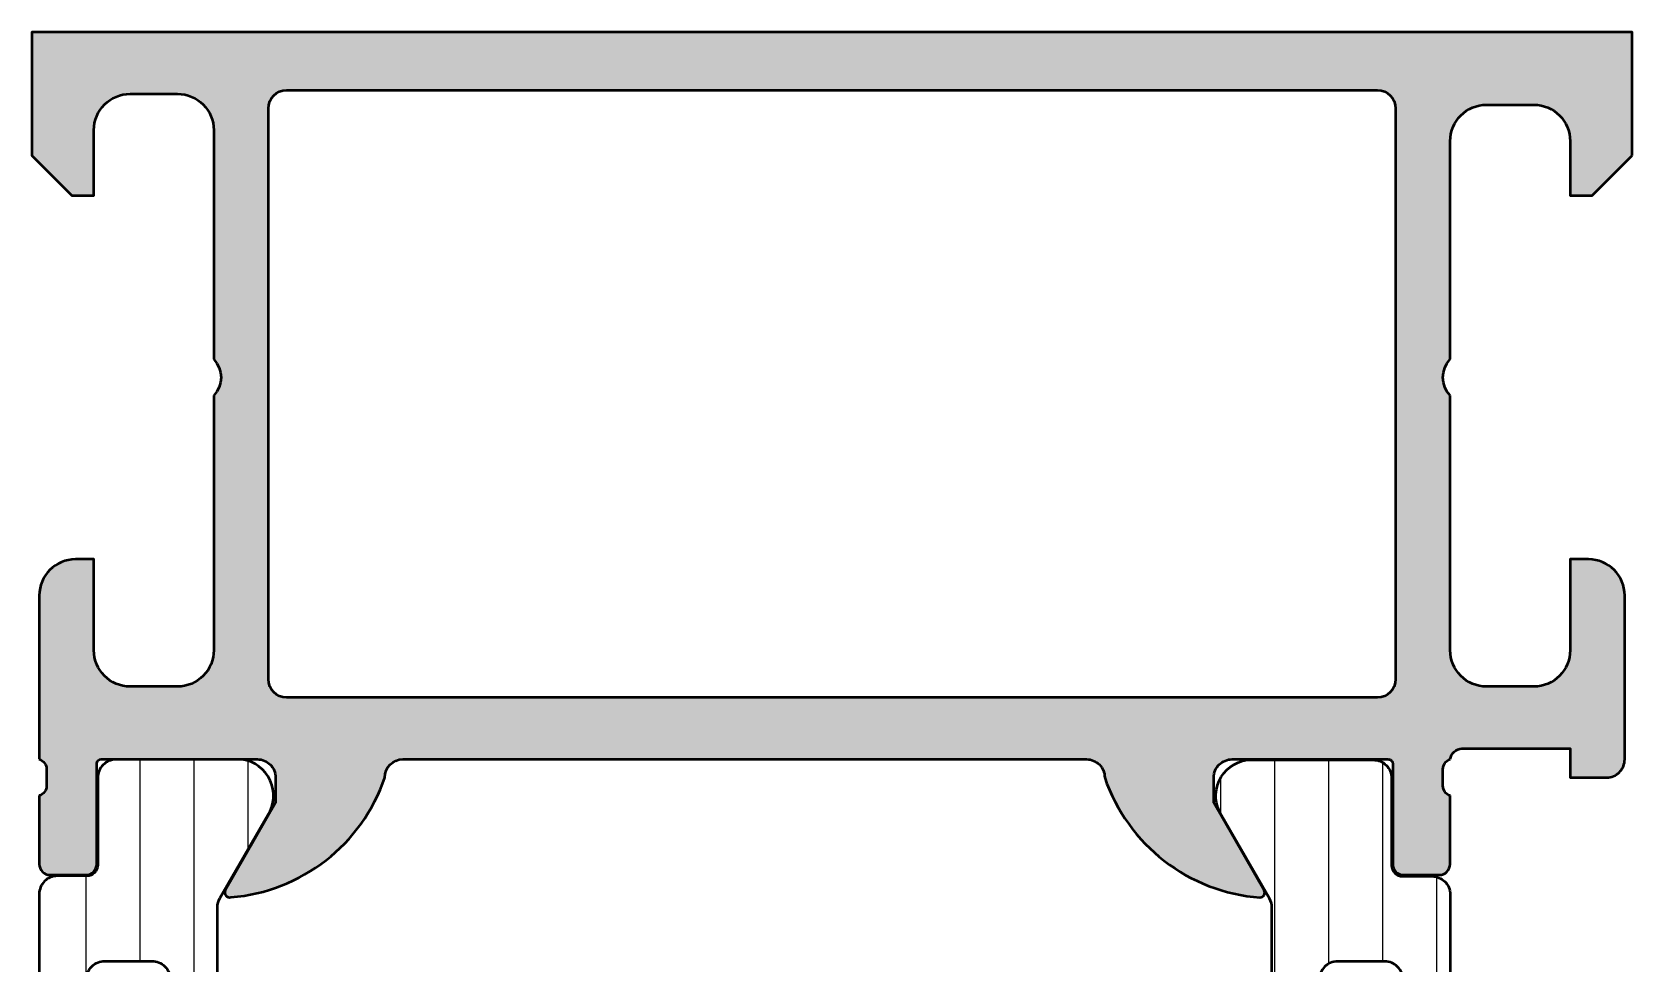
# Model space of a CAD drawing. Extents: x 0 to 69, y 0 to 75.
# Drawn here: x 0 to 44, y 49.37 to 75 of the extents above; entities that cross this region are included whole.
import ezdxf

# ---------------------------------------------------------------- set-up
doc = ezdxf.new("R2010")
doc.units = 0
for name, color, linetype, lineweight in [('0S-Alu contour', 7, 'Continuous', 50), ('0S-Alu hatch', 252, 'Continuous', 25), ('0S-Plastic contour', 254, 'Continuous', 50), ('0S-Plastic hatch', 253, 'Continuous', 25)]:
    doc.layers.add(name, color=color, linetype=linetype, lineweight=lineweight)
pattern_1 = [(90, (0, 0), (-1.4859, 0), [])]

# ---------------------------------------------------------------- blocks, each defined once
blk = doc.blocks.new('345160__A1D0DBC6_9FAF_48F2_8BB5_D7965360DB36_')
at = {"layer": '0S-Alu hatch'}
h = blk.add_hatch(color=256, dxfattribs=at)
edge = h.paths.add_edge_path()
edge.add_line((44, 71.5999679203087), (44, 75))
edge.add_line((44, 75), (0.0001269531203434, 75))
edge.add_line((0.0001269531203434, 75), (0.0001269531203434, 71.59999843788682))
edge.add_line((0.0001269531203434, 71.59999843788682), (1.100102539057836, 70.50000020218431))
edge.add_line((1.100102539057836, 70.50000020218431), (1.700108642573468, 70.50000020218431))
edge.add_line((1.700108642573468, 70.50000020218431), (1.700108642573461, 72.30001064491807))
edge.add_ellipse((2.700165610724234, 72.2999536767673), major_axis=(-1.000056969773366, 0), ratio=1, start_angle=270.0032638486671, end_angle=359.996736151318, ccw=False)
edge.add_line((2.70010864257346, 73.30001064491807), (4.000096435542204, 73.30001064491807))
edge.add_ellipse((4.000090366399497, 72.30000457577536), major_axis=(-1.00000606916113, 0), ratio=1, start_angle=180.0003477333174, end_angle=269.9996522658481, ccw=False)
edge.add_line((5.000096435542211, 72.30001064490351), (5.000096435542211, 65.99999972534715))
edge.add_ellipse((4.475120643209768, 65.49999972534715), major_axis=(-0.7249824705019261, 0), ratio=1, start_angle=136.3958616163861, end_angle=223.604138383614, ccw=False)
edge.add_line((5.000096435542211, 64.99999972534715), (5.000096435542211, 57.99999972534717))
edge.add_ellipse((4.000127506904665, 57.9999686539847), major_axis=(-0.9999689291202752, 0), ratio=1, start_angle=89.9982196867515, end_angle=180.0017803131609, ccw=False)
edge.add_line((4.000096435542211, 56.99999972534715), (2.700108642573439, 56.99999972534715))
edge.add_ellipse((2.700128465721281, 58.00001954849498), major_axis=(-1.000019823344298, 0), ratio=1, start_angle=0.0011357599706229848, end_angle=89.99886423980661, ccw=False)
edge.add_line((1.700108642573457, 57.99999972535103), (1.700108642573468, 60.49999972534715))
edge.add_line((1.700108642573468, 60.49999972534715), (1.200108642573461, 60.49999972534715))
edge.add_arc((1.200143008141992, 59.49996535977861), 1.000034366159006, 90.0019689343731, 179.9980310656152)
edge.add_line((0.2001086425734615, 59.49999972534735), (0.2001086425734613, 54.99999209595261))
edge.add_ellipse((0.1212721960304297, 54.73247150395951), major_axis=(-0.2788950563274175, 0), ratio=1, start_angle=178.835410625902, end_angle=253.58012358050928, ccw=False)
edge.add_line((0.40010964257346, 54.72680309596113), (0.4001096425734616, 54.27320909596112))
edge.add_ellipse((0.1212415469302874, 54.26754843648406), major_axis=(-0.2789255417371556, 0), ratio=1, start_angle=106.4245945553543, end_angle=181.1628700728862, ccw=False)
edge.add_line((0.2001086425734554, 54.00000509596111), (0.2001086425734542, 52.11999409595261))
edge.add_arc((0.5001086425734443, 52.11999409595261), 0.2999999999999936, 180, 270)
edge.add_line((0.5001086425734443, 51.81999409595261), (1.480082961616254, 51.81999409595261))
edge.add_arc((1.480082961616247, 52.11999409595261), 0.2999999999999971, 270.0000000000013, 360)
edge.add_line((1.780082961616244, 52.11999409595261), (1.780082961616251, 54.8799920959526))
edge.add_ellipse((1.900082961616243, 54.87999209595262), major_axis=(-0.1199999999999916, 0), ratio=1, start_angle=270.0000000000006, end_angle=360, ccw=False)
edge.add_line((1.900082961616242, 54.99999209595261), (6.199956054682843, 55.00012179565965))
edge.add_ellipse((6.199968936936497, 54.50013467805167), major_axis=(-0.499987117773936, 0), ratio=1, start_angle=179.9993980350858, end_angle=270.00147623556455, ccw=False)
edge.add_line((6.699956054682838, 54.50012942505215), (6.69995605468285, 53.80012484741747))
edge.add_line((6.69995605468285, 53.80012484741747), (5.311711425776593, 51.39560671997604))
edge.add_arc((5.435554141658549, 51.33769689995991), 0.1367134431258259, 154.9388426484982, 284.9266257937803)
edge.add_arc((5.082340300217026, 56.06599274338802), 4.87589243942384, 274.5692014039207, 341.2677855828942)
edge.add_ellipse((10.1999562423238, 54.50012160801867), major_axis=(-0.50000018764101, 0), ratio=1, start_angle=270.0000215020632, end_angle=359.9999785025289, ccw=False)
edge.add_line((10.19995605468283, 55.00012179565965), (29.00012218474876, 55.00012179565965))
edge.add_ellipse((29.00012582410541, 54.50012543501633), major_axis=(-0.4999963606565606, 0), ratio=1, start_angle=179.9995829571355, end_angle=270.0004170425874, ccw=False)
edge.add_arc((34.127254422251, 56.07474256510993), 4.887717597295995, 198.7935245337422, 265.8039507306333)
edge.add_arc((33.7614089969759, 51.33892136110629), 0.1390378262420757, 273.3868275685139, 384.0602702874333)
edge.add_line((33.88836681365501, 51.39560671997606), (32.50012218474876, 53.80012484741746))
edge.add_line((32.50012218474876, 53.80012484741746), (32.50012218474876, 54.50012942505418))
edge.add_ellipse((33.00010930249509, 54.50013467805168), major_axis=(-0.4999871177739239, 0), ratio=1, start_angle=-90.00147623556637, end_angle=0.0006019649143240713, ccw=False)
edge.add_line((33.00012218474876, 55.00012179565964), (37.29999527781536, 54.99999209595261))
edge.add_ellipse((37.29999527781536, 54.87999209595262), major_axis=(-0.1199999999999903, 0), ratio=1, start_angle=180, end_angle=270.0000000000034, ccw=False)
edge.add_line((37.41999527781536, 54.87999209595261), (37.41999527781536, 52.11999409595261))
edge.add_arc((37.71999527781536, 52.11999409595261), 0.3000000000000043, 180, 270)
edge.add_line((37.71999527781536, 51.8199940959526), (38.69996959685816, 51.81999409595261))
edge.add_arc((38.69996959685816, 52.11999409595261), 0.2999999999999927, 270, 360)
edge.add_line((38.99996959685815, 52.11999409595261), (38.99996959685815, 54.00000509596113))
edge.add_ellipse((39.07883669250129, 54.26754843648405), major_axis=(-0.2789255417371246, 0), ratio=1, start_angle=-1.1628700728890067, end_angle=73.57540544464808, ccw=False)
edge.add_line((38.79996859685815, 54.27320909596112), (38.79996859685814, 54.72680309596111))
edge.add_ellipse((39.07880604340119, 54.73247150395948), major_axis=(-0.2788950563274307, 0), ratio=1, start_angle=-73.58012358050871, end_angle=1.16458937409692, ccw=False)
edge.add_ellipse((39.34548911891473, 54.95180476633503), major_axis=(-0.3488635246882057, 0), ratio=1, start_angle=273.55986454208295, end_angle=352.06054534869804, ccw=False)
edge.add_line((39.32382769755042, 55.29999514771044), (42.29998778819572, 55.29999514771043))
edge.add_line((42.29998778819572, 55.29999514771043), (42.29998778819572, 54.49999972534715))
edge.add_line((42.29998778819572, 54.49999972534715), (43.29998778819571, 54.50000735474168))
edge.add_arc((43.30001852881637, 54.99997661371016), 0.4999692599135287, 269.9964771677667, 360.0026485613531)
edge.add_line((43.79998778819572, 54.99999972534718), (43.80004882335197, 59.49999972534715))
edge.add_arc((42.79996135278302, 59.49991225477821), 1.000087474394154, 0.0050112561101264, 89.99498874391819)
edge.add_line((42.80004882335197, 60.49999972534715), (42.30004882335197, 60.49999972534715))
edge.add_line((42.30004882335197, 60.49999972534715), (42.30004882335197, 57.99999972534715))
edge.add_ellipse((41.29996142587891, 58.00008712280979), major_axis=(-1.000087401291883, 0), ratio=1, start_angle=90.00501389832078, end_angle=179.9949929319336, ccw=False)
edge.add_line((41.30004894256126, 56.99999972534715), (40.00000011443626, 56.99999972534715))
edge.add_ellipse((40.00005891216521, 58.0000585230761), major_axis=(-1.000058799457439, 0), ratio=1, start_angle=0.0033686637580103707, end_angle=89.9966313363596, ccw=False)
edge.add_line((39.00000011443626, 57.99999972534511), (39.00000011443626, 64.99999972534715))
edge.add_ellipse((39.52483945475461, 65.49999972534715), major_axis=(-0.7248836686985038, 0), ratio=1, start_angle=-43.61157673631379, end_angle=43.61157673631379, ccw=False)
edge.add_line((39.00000011443626, 65.99999972534715), (39.00000011443626, 72.00043483925401))
edge.add_ellipse((40.0000549231245, 72.00038766034935), major_axis=(-1.000054809801103, 0), ratio=1, start_angle=270.0031401344082, end_angle=359.997296995918, ccw=False)
edge.add_line((40.00000011443626, 73.00044246864853), (41.30004894256126, 73.00044246864854))
edge.add_ellipse((41.29996249694562, 72.00035614156475), major_axis=(-1.000086330819892, 0), ratio=1, start_angle=180.0053828449331, end_angle=269.995047458617, ccw=False)
edge.add_line((42.30004882335197, 72.00045009804248), (42.30004882335197, 70.49999257278978))
edge.add_line((42.30004882335197, 70.49999257278978), (42.90002440928947, 70.49999257278978))
edge.add_line((42.90002440928947, 70.49999257278978), (44, 71.5999679203087))
edge = h.paths.add_edge_path()
edge.add_line((36.9999848556472, 56.69999667358934), (7.000111694331287, 56.69999667358934))
edge.add_ellipse((7.000114435198874, 57.19999941445692), major_axis=(-0.5000027408750986, 0), ratio=1, start_angle=0.00031407848081244083, end_angle=89.99968592143188, ccw=False)
edge.add_line((6.500111694331287, 57.19999667358933), (6.500111694331287, 72.8999938602501))
edge.add_ellipse((7.000114435198874, 72.89999111938252), major_axis=(-0.5000027408750977, 0), ratio=1, start_angle=270.00031407856807, end_angle=359.99968592151924, ccw=False)
edge.add_line((7.000111694331287, 73.3999938602501), (36.9999848556472, 73.3999938602501))
edge.add_ellipse((36.99998211477959, 72.89999111938249), major_axis=(-0.5000027408751199, 0), ratio=1, start_angle=180.0003140784808, end_angle=269.99968592142943, ccw=False)
edge.add_line((37.4999848556472, 72.8999938602501), (37.4999848556472, 57.19999667359012))
edge.add_ellipse((36.99998211477959, 57.19999941445695), major_axis=(-0.5000027408751199, 0), ratio=1, start_angle=90.00031407857063, end_angle=179.9996859215194, ccw=False)
at = {"layer": '0S-Alu contour', "color": 7}
for points in [[(44, 71.5999679203087), (44, 75), (0.0001269531203434, 75), (0.0001269531203434, 71.59999843788682), (1.100102539057836, 70.50000020218431), (1.700108642573468, 70.50000020218431), (1.700108642573461, 72.30001064491807)], [(2.70010864257346, 73.30001064491807), (4.000096435542204, 73.30001064491807)], [(7.000111694331287, 73.3999938602501), (36.9999848556472, 73.3999938602501)], [(6.500111694331287, 57.19999667358933), (6.500111694331287, 72.8999938602501)], [(37.4999848556472, 72.8999938602501), (37.4999848556472, 57.19999667359012)], [(40.00000011443626, 73.00044246864853), (41.30004894256126, 73.00044246864854)], [(5.000096435542211, 72.30001064490351), (5.000096435542211, 65.99999972534715)], [(39.00000011443626, 65.99999972534715), (39.00000011443626, 72.00043483925401)], [(42.30004882335197, 72.00045009804248), (42.30004882335197, 70.49999257278978), (42.90002440928947, 70.49999257278978), (44, 71.5999679203087)], [(5.000096435542211, 64.99999972534715), (5.000096435542211, 57.99999972534717)], [(39.00000011443626, 57.99999972534511), (39.00000011443626, 64.99999972534715)], [(1.700108642573457, 57.99999972535103), (1.700108642573468, 60.49999972534715), (1.200108642573461, 60.49999972534715)], [(42.80004882335197, 60.49999972534715), (42.30004882335197, 60.49999972534715), (42.30004882335197, 57.99999972534715)], [(0.2001086425734615, 59.49999972534735), (0.2001086425734613, 54.99999209595261)], [(43.79998778819572, 54.99999972534718), (43.80004882335197, 59.49999972534715)], [(4.000096435542211, 56.99999972534715), (2.700108642573439, 56.99999972534715)], [(41.30004894256126, 56.99999972534715), (40.00000011443626, 56.99999972534715)], [(36.9999848556472, 56.69999667358934), (7.000111694331287, 56.69999667358934)], [(1.900082961616242, 54.99999209595261), (6.199956054682843, 55.00012179565965)], [(10.19995605468283, 55.00012179565965), (29.00012218474876, 55.00012179565965)], [(33.00012218474876, 55.00012179565964), (37.29999527781536, 54.99999209595261)], [(39.32382769755042, 55.29999514771044), (42.29998778819572, 55.29999514771043), (42.29998778819572, 54.49999972534715), (43.29998778819571, 54.50000735474168)], [(0.40010964257346, 54.72680309596113), (0.4001096425734616, 54.27320909596112)], [(1.780082961616244, 52.11999409595261), (1.780082961616251, 54.8799920959526)], [(37.41999527781536, 54.87999209595261), (37.41999527781536, 52.11999409595261)], [(38.79996859685815, 54.27320909596112), (38.79996859685814, 54.72680309596111)], [(6.699956054682838, 54.50012942505215), (6.69995605468285, 53.80012484741747), (5.311711425776593, 51.39560671997604)], [(33.88836681365501, 51.39560671997606), (32.50012218474876, 53.80012484741746), (32.50012218474876, 54.50012942505418)], [(0.2001086425734554, 54.00000509596111), (0.2001086425734542, 52.11999409595261)], [(38.99996959685815, 52.11999409595261), (38.99996959685815, 54.00000509596113)], [(0.5001086425734443, 51.81999409595261), (1.480082961616254, 51.81999409595261)], [(37.71999527781536, 51.8199940959526), (38.69996959685816, 51.81999409595261)]]:
    blk.add_lwpolyline(points, dxfattribs=at)
at = {"layer": '0S-Alu contour', "color": 7, "extrusion": (0, 0, -1)}
for centre, radius, start, end in [((-2.700165610724234, 72.2999536767673), 1.000056969773366, 0.0032638486820021, 89.99673615133295), ((-4.000090366399497, 72.30000457577536), 1.00000606916113, 90.00034773415189, 179.9996522666826), ((-7.000114435198874, 72.89999111938252), 0.5000027408750977, 0.0003140784807261, 89.9996859214319), ((-36.99998211477959, 72.89999111938249), 0.5000027408751199, 90.00031407857054, 179.9996859215192), ((-40.0000549231245, 72.00038766034935), 1.000054809801103, 0.0027030040819815, 89.99685986559176), ((-41.29996249694562, 72.00035614156475), 1.000086330819892, 90.004952541383, 179.9946171550669), ((-4.475120643209768, 65.49999972534715), 0.7249824705019261, 136.395861616386, 223.6041383836139), ((-39.52483945475461, 65.49999972534715), 0.7248836686985038, 316.3884232636862, 43.61157673631377), ((-2.700128465721281, 58.00001954849498), 1.000019823344298, 270.0011357601935, 359.9988642400294), ((-4.000127506904665, 57.9999686539847), 0.9999689291202752, 179.9982196868391, 270.0017803132485), ((-40.00005891216521, 58.0000585230761), 1.000058799457439, 270.0033686636404, 359.996631336242), ((-41.29996142587891, 58.00008712280979), 1.000087401291883, 180.0050070680665, 269.9949861016792), ((-7.000114435198874, 57.19999941445692), 0.5000027408750986, 270.0003140785681, 359.9996859215192), ((-36.99998211477959, 57.19999941445695), 0.5000027408751199, 180.0003140784807, 269.9996859214294), ((-0.1212721960304297, 54.73247150395951), 0.2788950563274175, 106.4198764194907, 181.1645893740981), ((-1.900082961616243, 54.87999209595262), 0.1199999999999917, 0, 89.99999999999936), ((-6.199968936936497, 54.50013467805167), 0.4999871177739361, 89.99852376443545, 180.0006019649143), ((-10.1999562423238, 54.50012160801867), 0.50000018764101, 2.14974711152e-05, 89.99997849793684), ((-29.00012582410541, 54.50012543501633), 0.4999963606565606, 89.99958295741263, 180.0004170428646), ((-33.00010930249509, 54.50013467805168), 0.4999871177739239, 359.9993980350857, 90.00147623556649), ((-37.29999527781536, 54.87999209595262), 0.1199999999999903, 89.99999999999662, 180), ((-39.07880604340119, 54.73247150395948), 0.2788950563274307, 358.8354106259031, 73.58012358050884), ((-39.34548911891473, 54.95180476633503), 0.3488635246882057, 7.939454651301964, 86.44013545791707), ((-0.1212415469302874, 54.26754843648406), 0.2789255417371556, 178.8371299271138, 253.5754054446457), ((-39.07883669250129, 54.26754843648405), 0.2789255417371246, 286.4245945553519, 1.162870072889045)]:
    blk.add_arc(centre, radius, start, end, dxfattribs=at)
at = {"layer": '0S-Alu contour', "color": 7}
for centre, radius, start, end in [((1.200143008141992, 59.49996535977861), 1.000034366159006, 90.0019689343731, 179.9980310656152), ((42.79996135278302, 59.49991225477821), 1.000087474394154, 0.0050112561101264, 89.99498874391819), ((43.30001852881637, 54.99997661371016), 0.4999692599135287, 269.9964771677667, 0.0026485613531484), ((5.082340300217026, 56.06599274338802), 4.87589243942384, 274.5692014039207, 341.2677855828942), ((34.127254422251, 56.07474256510993), 4.887717597295995, 198.7935245337422, 265.8039507306333), ((0.5001086425734443, 52.11999409595261), 0.2999999999999936, 180, 270), ((1.480082961616247, 52.11999409595261), 0.2999999999999971, 270.0000000000013, 0), ((37.71999527781536, 52.11999409595261), 0.3000000000000043, 180, 270), ((38.69996959685816, 52.11999409595261), 0.2999999999999927, 270, 0), ((5.435554141658549, 51.33769689995991), 0.1367134431258259, 154.9388426484982, 284.9266257937803), ((33.7614089969759, 51.33892136110629), 0.1390378262420757, 273.3868275685139, 24.06027028743326)]:
    blk.add_arc(centre, radius, start, end, dxfattribs=at)
blk = doc.blocks.new('284037__8C47039B_92A1_4D42_B40E_FFF7BC7AFAFF___067EA089_B0E1_4ABB_B5DA_1AC4AECA2C7D_')
at = {"layer": '0S-Plastic hatch'}
h = blk.add_hatch(dxfattribs=at)
h.set_pattern_fill('ANSI31', color=256, scale=0.4680000000000001, angle=45, style=0)
h.set_pattern_definition(pattern_1)
edge = h.paths.add_edge_path()
edge.add_line((37.68965055712254, 51.78257666064813), (38.49998188993747, 51.78260528706633))
edge.add_ellipse((38.50000267914015, 51.28260796640053), major_axis=(-0.4999973210979845, 0), ratio=1, start_angle=180.0017683158931, end_angle=270.0023822799104, ccw=False)
edge.add_line((39, 51.28262339778483), (39.000022921558, 25.44125658823265))
edge.add_arc((39.20416178718003, 25.445375387072), 0.2041804127758795, 181.1558689438168, 269.5149389342805)
edge.add_line((39.20243323428476, 25.24120229122875), (43.30243323427304, 25.24120229122875))
edge.add_ellipse((43.30243323427304, 24.74120229122881), major_axis=(-0.4999999999999467, 0), ratio=1, start_angle=180, end_angle=270, ccw=False)
edge.add_line((43.802433234273, 24.74120229122881), (43.80243323427299, 23.91045306784114))
edge.add_ellipse((42.80243323427292, 23.91045306784117), major_axis=(-1.000000000000063, 0), ratio=1, start_angle=105.00000000108221, end_angle=180, ccw=False)
edge.add_line((43.06125227939371, 22.94452724155693), (42.30243323427305, 22.74120229122875))
edge.add_line((42.30243323427305, 22.74120229122875), (42.30243323427305, 23.74120229122875))
edge.add_line((42.30243323427305, 23.74120229122875), (40.00243323428463, 23.74120229122875))
edge.add_arc((40.00414226812572, 22.73707631855116), 1.004127427074073, 90.09751797508503, 179.770140321516)
edge.add_line((39.000022921558, 22.74110467439829), (39.000022921558, 19.74122632025461))
edge.add_arc((40.0041424800059, 19.74532877543039), 1.004127938958019, 180.2340877213157, 269.9024699846797)
edge.add_line((40.00243323428469, 18.74120229122875), (42.30243323427305, 18.74120229122875))
edge.add_line((42.30243323427305, 18.74120229122875), (42.30243323427315, 19.74120229122869))
edge.add_line((42.30243323427315, 19.74120229122869), (43.06125227939372, 19.53787734087044))
edge.add_ellipse((42.80243323427312, 18.57195151458677), major_axis=(-0.9999999999994633, 0), ratio=1, start_angle=180, end_angle=254.9999999989196, ccw=False)
edge.add_line((43.80243323427259, 18.5719515145868), (43.80243323427305, 17.74120229122874))
edge.add_ellipse((43.30243323427304, 17.74120229122875), major_axis=(-0.5000000000000071, 0), ratio=1, start_angle=90.0000000000008, end_angle=180, ccw=False)
edge.add_line((43.30243323427305, 17.24120229122875), (39.20243323428468, 17.24120229122875))
edge.add_arc((39.20243323428469, 17.04120229122876), 0.1999999999999869, 90.00000000000205, 180)
edge.add_line((39.00243323428469, 17.04120229122876), (39.00111268929475, 16.20013004610088))
edge.add_ellipse((38.50111536862897, 16.20010925689817), major_axis=(-0.4999973210979703, 0), ratio=1, start_angle=90.00176831586009, end_angle=180.0023822800019, ccw=False)
edge.add_line((38.50113080001328, 15.70011193603833), (37.69079946719838, 15.70008330962012))
edge.add_arc((37.69081033343269, 15.40008330981692), 0.2999999999999955, 90.00207529788617, 180.0020752978985)
edge.add_line((37.39081033362949, 15.4000724435826), (37.39122921384228, 13.0000740742441))
edge.add_ellipse((36.95997618058448, 12.97158219441868), major_axis=(-0.4321932043774427, 0), ratio=1, start_angle=80.84996715393783, end_angle=183.7799049257154, ccw=False)
edge.add_line((36.89124870744703, 12.54488850997259), (33.41470721164119, 12.55269646426748))
edge.add_ellipse((33.4938011831793, 13.49427013848692), major_axis=(-0.9448898561825883, 0), ratio=1, start_angle=-34.56600616659068, end_angle=85.1983189186738, ccw=False)
edge.add_line((32.71570977789663, 14.03035838247478), (34.03409677568367, 16.31406298372988))
edge.add_arc((33.601075004043, 16.56404727380666), 0.5000000000000067, 330.0020786985388, 360.0020153930485)
edge.add_line((34.10107500373368, 16.56406486142848), (34.09998869130261, 50.91833361702788))
edge.add_arc((33.59998869164976, 50.91831498386867), 0.5000000000000502, 0.0021352027151592, 30.00207189722995)
edge.add_line((34.0329923529018, 51.16833064206307), (32.71443992344539, 53.45193973131245))
edge.add_ellipse((33.55567298966563, 53.99260512706297), major_axis=(-0.9999960709244737, 0), ratio=1, start_angle=-81.8163166502149, end_angle=32.729091397726904, ccw=False)
edge.add_line((33.41332648878387, 54.98241804653367), (36.88986798458969, 54.98254469399776))
edge.add_ellipse((36.8898887344596, 54.48254871698273), major_axis=(-0.4999959774455932, 0), ratio=1, start_angle=180.0017728167249, end_angle=270.00237777907205, ccw=False)
edge.add_line((37.38988471166585, 54.4825641876025), (37.38963969108502, 52.08256579421702))
edge.add_arc((37.68963969088823, 52.08257666045134), 0.2999999999999975, 180.0020752978985, 270.0020752978848)
edge = h.paths.add_edge_path()
edge.add_line((35.90054062027396, 39.59119604586486), (37.2005347265867, 39.59119604586487))
edge.add_arc((37.20055129926902, 40.09119604774752), 0.5000000021573054, 269.9981009105036, 360)
edge.add_line((37.70055130142633, 40.09119604587006), (37.70055130142632, 48.94118994235433))
edge.add_arc((37.20055129933869, 48.94118994053621), 0.5000000020876283, 0, 90.00189910261706)
edge.add_line((37.20053472654188, 49.44118994234917), (35.90054062027397, 49.44118994234918))
edge.add_arc((35.90053698091735, 48.94119358170581), 0.4999963606566095, 89.99958295741548, 180.0004170428646)
edge.add_line((35.40054062027398, 48.94118994234919), (35.40054062027398, 40.09119604586488))
edge.add_arc((35.90053698091724, 40.09119240650811), 0.4999963606565056, 179.9995829571354, 270.0004170425959)
edge = h.paths.add_edge_path()
edge.add_line((37.20053472653152, 27.89118994304764), (35.9005406202636, 27.89118994304764))
edge.add_arc((35.90053698090692, 27.39119358240432), 0.4999963606565686, 89.99958295740896, 180.0004170428646)
edge.add_line((35.4005406202636, 27.39118994304764), (35.4005406202636, 18.54121130535756))
edge.add_arc((35.90055587905265, 18.54121130535237), 0.500015258789055, 180, 270.0000000000008)
edge.add_line((35.90055587905266, 18.04119604656332), (37.20056656020501, 18.04119604656332))
edge.add_arc((37.20056656020501, 18.54118078777424), 0.4999847412109292, 269.9999999999992, 360)
edge.add_line((37.70055130141594, 18.54118078777944), (37.70055130141594, 27.39118994305278))
edge.add_arc((37.20055129932832, 27.39118994123468), 0.5000000020876203, 0, 90.00189910261543)
edge = h.paths.add_edge_path()
edge.add_line((37.20055130140553, 38.59119604656333), (35.9005406202532, 38.59119604656332))
edge.add_arc((35.90054062026361, 38.09119604656331), 0.5000000000000134, 90.00000000119202, 180)
edge.add_line((35.40054062026359, 38.09119604656851), (35.4005406202636, 29.39118994305284))
edge.add_arc((35.90054062026359, 29.39118994304764), 0.4999999999999938, 180, 269.9999999999992)
edge.add_line((35.90054062026359, 28.89118994304764), (37.20055130141594, 28.89118994304764))
edge.add_arc((37.20055130141594, 29.39118994304764), 0.4999999999999982, 270, 360)
edge.add_line((37.70055130141594, 29.39118994305284), (37.70055130141596, 38.09119604656853))
edge.add_arc((37.20055130141595, 38.09119604656332), 0.5000000000000053, 0, 90.00000000119446)
at = {"layer": '0S-Alu contour', "color": 7}
for points in [[(37.20053472654188, 49.44118994234917), (35.90054062027397, 49.44118994234918)], [(35.40054062027398, 48.94118994234919), (35.40054062027398, 40.09119604586488)], [(37.70055130142633, 40.09119604587006), (37.70055130142632, 48.94118994235433)], [(35.90054062027396, 39.59119604586486), (37.2005347265867, 39.59119604586487)], [(37.20055130140553, 38.59119604656333), (35.9005406202532, 38.59119604656332)], [(35.40054062026359, 38.09119604656851), (35.4005406202636, 29.39118994305284)], [(37.70055130141594, 29.39118994305284), (37.70055130141596, 38.09119604656853)], [(35.90054062026359, 28.89118994304764), (37.20055130141594, 28.89118994304764)], [(37.20053472653152, 27.89118994304764), (35.9005406202636, 27.89118994304764)], [(35.4005406202636, 27.39118994304764), (35.4005406202636, 18.54121130535756)], [(37.70055130141594, 18.54118078777944), (37.70055130141594, 27.39118994305278)], [(35.90055587905266, 18.04119604656332), (37.20056656020501, 18.04119604656332)]]:
    blk.add_lwpolyline(points, dxfattribs=at)
for centre, radius, start, end in [((35.90053698091735, 48.94119358170581), 0.4999963606566095, 89.99958295741548, 180.0004170428646), ((37.20055129933869, 48.94118994053621), 0.5000000020876283, 0, 90.00189910261706), ((35.90053698091724, 40.09119240650811), 0.4999963606565056, 179.9995829571354, 270.0004170425959), ((37.20055129926902, 40.09119604774752), 0.5000000021573054, 269.9981009105036, 0), ((35.90054062026361, 38.09119604656331), 0.5000000000000134, 90.00000000119202, 180), ((37.20055130141595, 38.09119604656332), 0.5000000000000053, 0, 90.00000000119446), ((35.90054062026359, 29.39118994304764), 0.4999999999999938, 180, 269.9999999999992), ((37.20055130141594, 29.39118994304764), 0.4999999999999982, 270, 0), ((35.90053698090692, 27.39119358240432), 0.4999963606565686, 89.99958295740896, 180.0004170428646), ((37.20055129932832, 27.39118994123468), 0.5000000020876203, 0, 90.00189910261543), ((35.90055587905265, 18.54121130535237), 0.500015258789055, 180, 270.0000000000008), ((37.20056656020501, 18.54118078777424), 0.4999847412109292, 269.9999999999992, 0)]:
    blk.add_arc(centre, radius, start, end, dxfattribs=at)
at = {"layer": '0S-Plastic contour', "color": 7}
for points in [[(33.41332648878387, 54.98241804653367), (36.88986798458969, 54.98254469399776)], [(37.38988471166585, 54.4825641876025), (37.38963969108502, 52.08256579421702)], [(34.0329923529018, 51.16833064206307), (32.71443992344539, 53.45193973131245)], [(37.68965055712254, 51.78257666064813), (38.49998188993747, 51.78260528706633)], [(39, 51.28262339778483), (39.000022921558, 25.44125658823265)], [(34.10107500373368, 16.56406486142848), (34.09998869130261, 50.91833361702788)], [(39.20243323428476, 25.24120229122875), (43.30243323427304, 25.24120229122875)], [(43.802433234273, 24.74120229122881), (43.80243323427299, 23.91045306784114)], [(43.06125227939371, 22.94452724155693), (42.30243323427305, 22.74120229122875), (42.30243323427305, 23.74120229122875), (40.00243323428463, 23.74120229122875)], [(39.000022921558, 22.74110467439829), (39.000022921558, 19.74122632025461)], [(40.00243323428469, 18.74120229122875), (42.30243323427305, 18.74120229122875), (42.30243323427315, 19.74120229122869), (43.06125227939372, 19.53787734087044)], [(43.80243323427259, 18.5719515145868), (43.80243323427305, 17.74120229122874)], [(43.30243323427305, 17.24120229122875), (39.20243323428468, 17.24120229122875)], [(39.00243323428469, 17.04120229122876), (39.00111268929475, 16.20013004610088)], [(32.71570977789663, 14.03035838247478), (34.03409677568367, 16.31406298372988)], [(37.39081033362949, 15.4000724435826), (37.39122921384228, 13.0000740742441)], [(38.50113080001328, 15.70011193603833), (37.69079946719838, 15.70008330962012)], [(36.89124870744703, 12.54488850997259), (33.41470721164119, 12.55269646426748)]]:
    blk.add_lwpolyline(points, dxfattribs=at)
at = {"layer": '0S-Plastic contour', "color": 7, "extrusion": (0, 0, -1)}
for centre, radius, start, end in [((-33.55567298966563, 53.99260512706297), 0.9999960709244737, 327.2709086022731, 81.816316650215), ((-36.8898887344596, 54.48254871698273), 0.4999959774455932, 89.99762222092792, 179.9982271832751), ((-38.50000267914015, 51.28260796640053), 0.4999973210979846, 89.9976177200896, 179.9982316841069), ((-43.30243323427304, 24.74120229122881), 0.4999999999999467, 90, 180), ((-42.80243323427292, 23.91045306784117), 1.000000000000063, 180, 254.9999999989178), ((-42.80243323427312, 18.57195151458677), 0.9999999999994633, 105.0000000010804, 180), ((-43.30243323427304, 17.74120229122875), 0.5000000000000071, 180, 269.9999999999992), ((-38.50111536862897, 16.20010925689817), 0.4999973210979704, 179.9976177199981, 269.9982316841399), ((-33.4938011831793, 13.49427013848692), 0.9448898561825883, 274.8016810813262, 34.56600616659066), ((-36.95997618058448, 12.97158219441868), 0.4321932043774427, 176.2200950742846, 279.1500328460622)]:
    blk.add_arc(centre, radius, start, end, dxfattribs=at)
at = {"layer": '0S-Plastic contour', "color": 7}
for centre, radius, start, end in [((37.68963969088823, 52.08257666045134), 0.2999999999999975, 180.0020752978985, 270.0020752978848), ((33.59998869164976, 50.91831498386867), 0.5000000000000502, 0.0021352027151592, 30.00207189722995), ((39.20416178718003, 25.445375387072), 0.2041804127758795, 181.1558689438168, 269.5149389342805), ((40.00414226812572, 22.73707631855116), 1.004127427074073, 90.09751797508503, 179.770140321516), ((40.0041424800059, 19.74532877543039), 1.004127938958019, 180.2340877213157, 269.9024699846797), ((39.20243323428469, 17.04120229122876), 0.1999999999999869, 90.00000000000205, 180), ((33.601075004043, 16.56404727380666), 0.5000000000000067, 330.0020786985388, 0.0020153930485069), ((37.69081033343269, 15.40008330981692), 0.2999999999999955, 90.00207529788617, 180.0020752978985)]:
    blk.add_arc(centre, radius, start, end, dxfattribs=at)
blk = doc.blocks.new('284037__14CA38B8_D977_41C9_A51F_5B139BC71CAD___FCD2A498_15AF_4AAE_AFF0_3E81C9898C2F_')
at = {"layer": '0S-Plastic hatch'}
h = blk.add_hatch(dxfattribs=at)
h.set_pattern_fill('ANSI31', color=256, scale=0.4680000000000001, angle=45, style=0)
h.set_pattern_definition(pattern_1)
edge = h.paths.add_edge_path()
edge.add_line((1.50906651853816, 51.7923980606456), (0.6987351857232567, 51.7923694342274))
edge.add_arc((0.6987506171075601, 51.29237211336756), 0.4999973210979623, 90.00176831585983, 180.0023822800018)
edge.add_line((0.1987532964417851, 51.29235132416485), (0.1998659857365317, 16.20985797248088))
edge.add_arc((0.6998633065963852, 16.20987340386518), 0.4999973210979823, 180.001768315893, 270.0023822799114)
edge.add_line((0.6998840957990728, 15.70987608319939), (1.51021542861398, 15.70990470961759))
edge.add_ellipse((1.510226294848299, 15.40990470981438), major_axis=(-0.2999999999999934, 0), ratio=1, start_angle=180.0020752978986, end_angle=270.00207529788605, ccw=False)
edge.add_line((1.810226294651501, 15.40991557604877), (1.809981274070681, 13.00991718266322))
edge.add_arc((2.309977251276917, 13.00993265328298), 0.4999959774455781, 180.0017728167248, 270.0023777790721)
edge.add_line((2.309998001146821, 12.50993667626796), (5.786539496952662, 12.51006332373204))
edge.add_arc((5.644192996070887, 13.49987624320274), 0.99999607092448, 278.1836833497855, 392.7290913977266)
edge.add_line((6.485426062291135, 14.04054163895327), (5.166873632834731, 16.32415072820264))
edge.add_ellipse((5.599877294086779, 16.57416638639704), major_axis=(-0.5000000000000548, 0), ratio=1, start_angle=0.0021352027151237962, end_angle=30.002071897230223, ccw=False)
edge.add_line((5.099877294433919, 16.57414775323825), (5.098790982002848, 50.92841650883724))
edge.add_ellipse((5.598790981693579, 50.92843409645905), major_axis=(-0.5000000000000546, 0), ratio=1, start_angle=-29.997921301460906, end_angle=0.002015393048509395, ccw=False)
edge.add_line((5.165769210052874, 51.17841838653585), (6.484156207839919, 53.46212298779094))
edge.add_arc((5.64288397718113, 54.00272744188542), 0.999996070924482, 327.2750591980466, 441.8204672459869)
edge.add_line((5.785158774095346, 54.99255067056184), (2.308617278289502, 54.99242402309775))
edge.add_arc((2.308632748909259, 54.49242804589152), 0.4999959774455675, 90.00177281669987, 180.0023777790715)
edge.add_line((1.808636771894252, 54.49240729602163), (1.80905565210705, 52.09240892668312))
edge.add_ellipse((1.50905565230385, 52.0923980604488), major_axis=(-0.2999999999999912, 0), ratio=1, start_angle=90.0020752978844, end_angle=180.0020752978986, ccw=False)
edge = h.paths.add_edge_path()
edge.add_line((3.299325365462549, 18.05129142791654), (1.999331259194646, 18.05129142791654))
edge.add_ellipse((1.999314686397825, 18.55129142972951), major_axis=(-0.5000000020876207, 0), ratio=1, start_angle=0, end_angle=90.00189910261747, ccw=False)
edge.add_line((1.499314684310205, 18.55129142791138), (1.499314684310205, 27.40128532439565))
edge.add_ellipse((1.999314686467511, 27.4012853225182), major_axis=(-0.5000000021573064, 0), ratio=1, start_angle=269.99810091050426, end_angle=360, ccw=False)
edge.add_line((1.999331259149825, 27.90128532440085), (3.299325365462563, 27.90128532440087))
edge.add_ellipse((3.299329004819283, 27.4012889637576), major_axis=(-0.4999963606565109, 0), ratio=1, start_angle=179.9995829571355, end_angle=270.0004170425959, ccw=False)
edge.add_line((3.799325365462549, 27.40128532440084), (3.799325365462549, 18.55129142791898))
edge.add_ellipse((3.299329004819172, 18.55128778855991), major_axis=(-0.4999963606566215, 0), ratio=1, start_angle=89.99958295741521, end_angle=180.0004170428646, ccw=False)
edge = h.paths.add_edge_path()
edge.add_line((3.299325365472937, 39.60129142721809), (1.99933125920502, 39.60129142721809))
edge.add_ellipse((1.999314686408215, 40.10129142903105), major_axis=(-0.5000000020876216, 0), ratio=1, start_angle=0, end_angle=90.00189910261571, ccw=False)
edge.add_line((1.499314684320593, 40.10129142721294), (1.499314684320593, 48.95130058248629))
edge.add_ellipse((1.999299425531523, 48.95130058249147), major_axis=(-0.4999847412109306, 0), ratio=1, start_angle=269.9999999999992, end_angle=360, ccw=False)
edge.add_line((1.99929942553153, 49.4512853237024), (3.299310106683874, 49.4512853237024))
edge.add_ellipse((3.299310106683881, 48.95127006491335), major_axis=(-0.5000152587890554, 0), ratio=1, start_angle=180, end_angle=270.0000000000008, ccw=False)
edge.add_line((3.799325365472937, 48.95127006490816), (3.799325365472937, 40.10129142722047))
edge.add_ellipse((3.299329004829614, 40.10128778786141), major_axis=(-0.4999963606565682, 0), ratio=1, start_angle=89.99958295740907, end_angle=180.0004170428646, ccw=False)
edge = h.paths.add_edge_path()
edge.add_line((3.299325365483325, 28.90128532370241), (1.999314684330995, 28.90128532370241))
edge.add_ellipse((1.999314684320579, 29.4012853237024), major_axis=(-0.5, 0), ratio=1, start_angle=0, end_angle=90.00000000119371, ccw=False)
edge.add_line((1.499314684320579, 29.40128532369719), (1.499314684320593, 38.10129142721289))
edge.add_ellipse((1.999314684320593, 38.10129142721809), major_axis=(-0.5, 0), ratio=1, start_angle=270, end_angle=360, ccw=False)
edge.add_line((1.999314684320593, 38.60129142721809), (3.299325365472951, 38.60129142721809))
edge.add_ellipse((3.299325365472947, 38.1012914272181), major_axis=(-0.4999999999999894, 0), ratio=1, start_angle=180, end_angle=269.9999999999996, ccw=False)
edge.add_line((3.799325365472937, 38.10129142721289), (3.799325365472937, 29.40128532370242))
edge.add_ellipse((3.299325365472923, 29.40128532370242), major_axis=(-0.5000000000000142, 0), ratio=1, start_angle=90.000000001192, end_angle=180, ccw=False)
at = {"layer": '0S-Alu contour', "color": 7}
for points in [[(1.99929942553153, 49.4512853237024), (3.299310106683874, 49.4512853237024)], [(1.499314684320593, 40.10129142721294), (1.499314684320593, 48.95130058248629)], [(3.799325365472937, 48.95127006490816), (3.799325365472937, 40.10129142722047)], [(3.299325365472937, 39.60129142721809), (1.99933125920502, 39.60129142721809)], [(1.999314684320593, 38.60129142721809), (3.299325365472951, 38.60129142721809)], [(1.499314684320579, 29.40128532369719), (1.499314684320593, 38.10129142721289)], [(3.799325365472937, 38.10129142721289), (3.799325365472937, 29.40128532370242)], [(3.299325365483325, 28.90128532370241), (1.999314684330995, 28.90128532370241)], [(1.999331259149825, 27.90128532440085), (3.299325365462563, 27.90128532440087)], [(1.499314684310205, 18.55129142791138), (1.499314684310205, 27.40128532439565)], [(3.799325365462549, 27.40128532440084), (3.799325365462549, 18.55129142791898)], [(3.299325365462549, 18.05129142791654), (1.999331259194646, 18.05129142791654)]]:
    blk.add_lwpolyline(points, dxfattribs=at)
at = {"layer": '0S-Alu contour', "color": 7, "extrusion": (0, 0, -1)}
for centre, radius, start, end in [((-1.999299425531523, 48.95130058249147), 0.4999847412109306, 0, 90.00000000000078), ((-3.299310106683881, 48.95127006491335), 0.5000152587890554, 89.9999999999992, 180), ((-1.999314686408215, 40.10129142903105), 0.5000000020876216, 269.9981008973843, 0), ((-3.299329004829614, 40.10128778786141), 0.4999963606565682, 179.9995829571354, 270.000417042591), ((-1.999314684320593, 38.10129142721809), 0.5, 0, 90), ((-3.299325365472947, 38.1012914272181), 0.4999999999999894, 90.0000000000004, 180), ((-1.999314684320579, 29.4012853237024), 0.5, 269.9999999988063, 0), ((-3.299325365472923, 29.40128532370242), 0.5000000000000142, 180, 269.999999998808), ((-1.999314686467511, 27.4012853225182), 0.5000000021573064, 0, 90.00189908949572), ((-3.299329004819283, 27.4012889637576), 0.4999963606565109, 89.99958295740404, 180.0004170428646), ((-1.999314686397825, 18.55129142972951), 0.5000000020876207, 269.9981008973825, 0), ((-3.299329004819172, 18.55128778855991), 0.4999963606566215, 179.9995829571354, 270.0004170425849)]:
    blk.add_arc(centre, radius, start, end, dxfattribs=at)
at = {"layer": '0S-Plastic contour', "color": 7}
for points in [[(5.785158774095346, 54.99255067056184), (2.308617278289502, 54.99242402309775)], [(1.808636771894252, 54.49240729602163), (1.80905565210705, 52.09240892668312)], [(5.165769210052874, 51.17841838653585), (6.484156207839919, 53.46212298779094)], [(1.50906651853816, 51.7923980606456), (0.6987351857232567, 51.7923694342274)], [(0.1987532964417851, 51.29235132416485), (0.1998659857365317, 16.20985797248088)], [(5.099877294433919, 16.57414775323825), (5.098790982002848, 50.92841650883724)], [(6.485426062291135, 14.04054163895327), (5.166873632834731, 16.32415072820264)], [(0.6998840957990728, 15.70987608319939), (1.51021542861398, 15.70990470961759)], [(1.810226294651501, 15.40991557604877), (1.809981274070681, 13.00991718266322)], [(2.309998001146821, 12.50993667626796), (5.786539496952662, 12.51006332373204)]]:
    blk.add_lwpolyline(points, dxfattribs=at)
for centre, radius, start, end in [((2.308632748909259, 54.49242804589152), 0.4999959774455675, 90.00177281669987, 180.0023777790715), ((5.64288397718113, 54.00272744188542), 0.999996070924482, 327.2750591980466, 81.8204672459869), ((0.6987506171075601, 51.29237211336756), 0.4999973210979623, 90.00176831585983, 180.0023822800018), ((0.6998633065963852, 16.20987340386518), 0.4999973210979823, 180.001768315893, 270.0023822799114), ((5.644192996070887, 13.49987624320274), 0.99999607092448, 278.1836833497855, 32.72909139772663), ((2.309977251276917, 13.00993265328298), 0.4999959774455781, 180.0017728167248, 270.0023777790721)]:
    blk.add_arc(centre, radius, start, end, dxfattribs=at)
at = {"layer": '0S-Plastic contour', "color": 7, "extrusion": (0, 0, -1)}
for centre, radius, start, end in [((-1.50905565230385, 52.0923980604488), 0.2999999999999912, 179.9979247021014, 269.9979247021156), ((-5.598790981693579, 50.92843409645905), 0.5000000000000546, 359.9979846069515, 29.99792130146082), ((-5.599877294086779, 16.57416638639704), 0.5000000000000548, 329.9979281027698, 359.9978647972849), ((-1.510226294848299, 15.40990470981438), 0.2999999999999934, 89.99792470211396, 179.9979247021014)]:
    blk.add_arc(centre, radius, start, end, dxfattribs=at)
blk = doc.blocks.new('382150__67221FD0_E099_4998_91A9_98F4E47C9CAD_')
at = {"layer": '0S-Alu contour', "color": 7}
blk.add_blockref('345160__A1D0DBC6_9FAF_48F2_8BB5_D7965360DB36_', (0, 0), dxfattribs=at)
at = {"layer": '0S-Plastic contour', "color": 7}
for name in ['284037__14CA38B8_D977_41C9_A51F_5B139BC71CAD___FCD2A498_15AF_4AAE_AFF0_3E81C9898C2F_', '284037__8C47039B_92A1_4D42_B40E_FFF7BC7AFAFF___067EA089_B0E1_4ABB_B5DA_1AC4AECA2C7D_']:
    blk.add_blockref(name, (0, 0), dxfattribs=at)

msp = doc.modelspace()

# ---------------------------------------------------------------- block references
at = {"layer": '0S-Alu contour', "color": 7}
msp.add_blockref('382150__67221FD0_E099_4998_91A9_98F4E47C9CAD_', (0, 0), dxfattribs=at)

doc.saveas('drawing.dxf')
